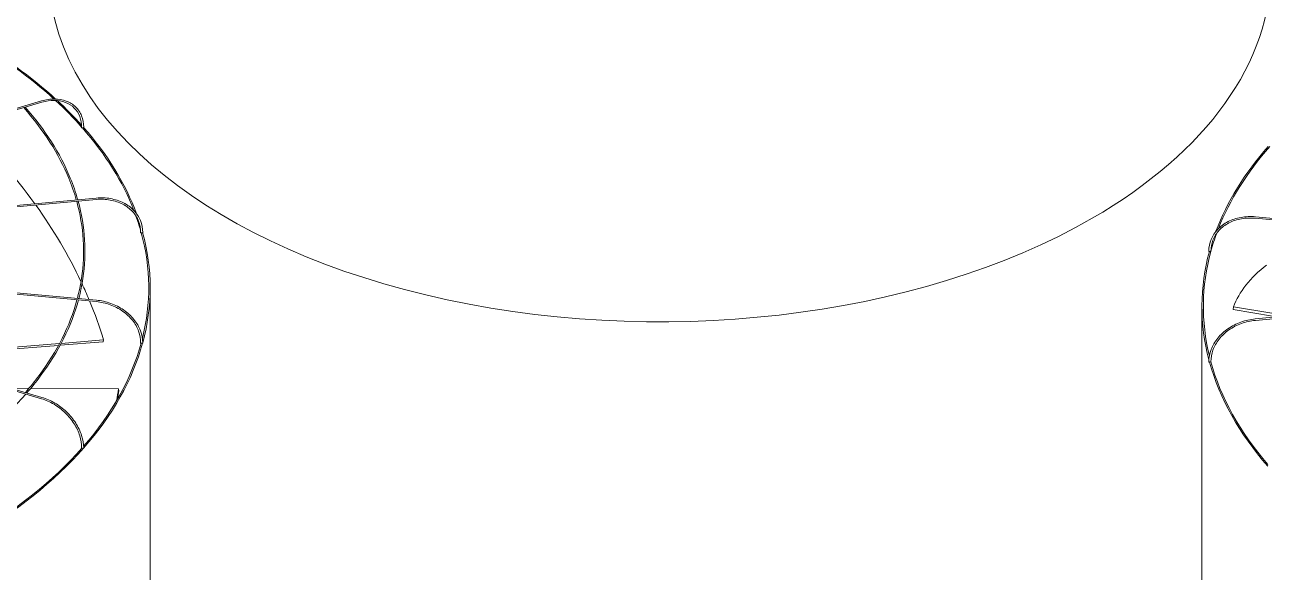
# Model space of a CAD drawing. Header units: millimetres. Extents: x -312439 to 477422, y -331570 to 212570.
# Drawn here: x 399403 to 399935, y 92470 to 92704 of the extents above; entities that cross this region are included whole.
import ezdxf

# ---------------------------------------------------------------- set-up
doc = ezdxf.new("R2010")
doc.units = ezdxf.units.MM

msp = doc.modelspace()

# ---------------------------------------------------------------- linework, layer by layer
at = {"color": 0, "linetype": 'Continuous', "lineweight": 0, "extrusion": (8.40036e-17, 0.816497, 0.57735)}
for p, q in [((399218.046, 92614.926), (399410.213, 92671.457)), ((399218.455, 92614.408), (399410.386, 92670.869)), ((399433.69, 92629.856), (399220.391, 92610.352)), ((399433.746, 92629.246), (399220.505, 92609.747)), ((399930.687, 92621.209), (400143.928, 92601.709)), ((400144.042, 92602.314), (399930.743, 92621.818)), ((399220.123, 92605.023), (399433.69, 92585.493)), ((399433.746, 92586.103), (399220.304, 92605.621)), ((399217.357, 92600.626), (399410.213, 92543.893)), ((399217.817, 92601.129), (399410.386, 92544.48)), ((399930.687, 92578.065), (400144.129, 92597.583)), ((399930.743, 92577.455), (400144.31, 92596.985)), ((399456.815, 92450.662), (399456.815, 92591.402)), ((399907.835, 92442.624), (399907.835, 92583.364)), ((399921.239, 92582.106), (399921.404, 92583.252)), ((399921.404, 92583.252), (399937.791, 92580.523)), ((399938.094, 92579.3), (399921.239, 92582.106)), ((399352.357, 92562.238), (399417.917, 92567.54)), ((399417.49, 92566.748), (399352.548, 92561.495)), ((399436.627, 92568.295), (399418.218, 92566.806)), ((399418.642, 92567.599), (399436.833, 92569.07)), ((399436.627, 92568.295), (399436.833, 92569.07)), ((399404.785, 92548.31), (399397.225, 92548.352)), ((399443.246, 92548.096), (399405.58, 92548.306)), ((399443.41, 92547.335), (399443.246, 92548.096))]:
    msp.add_line(p, q, dxfattribs=at)
at = {"color": 0, "linetype": 'Continuous', "lineweight": 0}
for centre, major_axis, ratio, start_param, end_param in [((399675.364, 92728.237), (262.225, 0), 0.5773503, 3.1415927, 5.4977871), ((399675.364, 92728.237), (262.225, 0), 0.5773503, 5.4977871, 6.2831853), ((399194.589, 92591.402), (-261.613, 0), 0.5773503, 3.7066773, 3.9265771), ((399194.589, 92591.402), (-262.225, 0), 0.5773503, 3.705131, 3.9265633), ((399194.589, 92591.402), (-261.613, 0), 0.5773503, 3.6151503, 3.7017035), ((399194.589, 92591.402), (-262.225, 0), 0.5773503, 3.6198551, 3.6998544), ((399194.795, 92549.494), (244.29, -64.884), 0.7560981, 0.7473423, 0.9452164), ((399427.716, 92660.076), (-0.306, 0.005), 0.5715189, 0, 0.4809344), ((399427.716, 92660.076), (-0.306, 0.005), 0.5715189, 0.4809344, 2.0517307), ((399194.589, 92591.402), (-261.613, 0), 0.5773503, 3.3623861, 3.6122993), ((399427.989, 92660.157), (-0.306, 0), 0.5773503, 1.5184711, 3.1415927), ((399194.589, 92591.402), (-262.225, 0), 0.5773503, 3.3525846, 3.6125039), ((400170.06, 92583.364), (-262.225, 0), 0.5773503, 5.8129334, 6.0685314), ((400170.06, 92583.364), (-261.613, 0), 0.5773503, 5.8119417, 6.0598961), ((399194.795, 92549.494), (244.29, -64.884), 0.7560981, 0.5676523, 0.7441319), ((399194.589, 92591.402), (-261.613, 0), 0.5773503, 3.3053341, 3.3466211), ((399453.024, 92615.107), (-0.306, 0.006), 0.5752952, 0, 0.1678974), ((399453.024, 92615.107), (-0.306, 0.006), 0.5752952, 0.1678974, 1.7386937), ((399194.589, 92591.402), (-261.613, 0), 0.5773503, 2.9976529, 3.2980059), ((399453.327, 92615.134), (-0.306, 0), 0.5773503, 1.2043118, 3.1415927), ((399194.589, 92591.402), (-262.225, 0), 0.5773503, 2.9856485, 3.2984345), ((400170.06, 92583.364), (-261.613, 0), 0.5773503, 6.0736106, 6.1250005), ((400170.06, 92583.364), (-262.225, 0), 0.5773503, 6.126925, 6.4343205), ((400170.06, 92583.364), (-261.613, 0), 0.5773503, 6.1262297, 6.4235661), ((399911.106, 92607.096), (0.306, 0), 0.5773503, 3.1415927, 5.0788735), ((399911.409, 92607.069), (0.306, 0.006), 0.5752952, 4.5444916, 6.1152879), ((399911.409, 92607.069), (0.306, 0.006), 0.5752952, 6.1152879, 6.2831853), ((400170.225, 92541.826), (-250.189, 35.961), 0.3284711, 5.9728515, 6.2156373), ((399194.795, 92549.494), (244.29, -64.884), 0.7560981, 0.5274276, 0.562586), ((399194.795, 92549.494), (244.29, -64.884), 0.7560981, 0.4379774, 0.5241031), ((399194.589, 92591.402), (-261.613, 0), 0.5773503, 2.6753447, 2.9836943), ((399194.589, 92591.402), (-262.225, 0), 0.5773503, 2.6707914, 2.9843582), ((399453.024, 92567.823), (-0.306, 0.006), 0.5792658, 0, 1.4246091), ((399453.327, 92567.795), (-0.306, 0), 0.5773503, 0.8901525, 3.1415927), ((399911.106, 92559.757), (0.306, 0), 0.5773503, 3.1415927, 5.3930328), ((400170.06, 92583.364), (-262.225, 0), 0.5773503, 0.15775, 0.4689102), ((399911.409, 92559.785), (0.306, 0.006), 0.5792658, 4.8585762, 6.2831853), ((400170.06, 92583.364), (-261.613, 0), 0.5773503, 0.1573017, 0.4645126), ((399194.425, 92549.48), (247.048, 53.431), 0.7719474, 5.9775334, 6.0030301), ((399194.589, 92548.719), (247.048, 53.431), 0.7719474, 5.9850347, 6.0030301), ((399194.589, 92591.402), (-262.225, 0), 0.5773503, 2.0421116, 2.6702774), ((399194.589, 92591.402), (-261.613, 0), 0.5773503, 2.358999, 2.669365), ((399427.716, 92522.853), (-0.306, 0.005), 0.5830421, 0, 1.1094484), ((399427.989, 92522.772), (-0.306, 0), 0.5773503, 0.5759933, 3.1415927)]:
    msp.add_ellipse(centre, major_axis=major_axis, ratio=ratio, start_param=start_param, end_param=end_param, dxfattribs=at)
for points, knots in [([(399425.147, 92629.075), (399424.26, 92632.184), (399423.183, 92635.275), (399417.605, 92648.812), (399411.103, 92658.988), (399402.596, 92668.578)], [4.09036759, 4.09036759, 4.09036759, 4.09036759, 4.16055829, 4.16055829, 4.40029723, 4.40029723, 4.40029723, 4.40029723]), ([(399425.768, 92629.132), (399424.882, 92632.251), (399423.807, 92635.352), (399418.235, 92648.942), (399411.738, 92659.152), (399403.245, 92668.769)], [4.08953528, 4.08953528, 4.08953528, 4.08953528, 4.15944113, 4.15944113, 4.39851052, 4.39851052, 4.39851052, 4.39851052]), ([(399428.295, 92660.157), (399428.295, 92661.889), (399427.996, 92663.539), (399426.82, 92666.509), (399425.944, 92667.828), (399423.703, 92669.995), (399422.34, 92670.842), (399419.268, 92671.984), (399417.561, 92672.278), (399413.973, 92672.29), (399412.092, 92672.009), (399410.213, 92671.457)], [4.712389, 4.712389, 4.712389, 4.712389, 5.0265482, 5.0265482, 5.3407075, 5.3407075, 5.6548668, 5.6548668, 5.969026, 5.969026, 6.2831853, 6.2831853, 6.2831853, 6.2831853]), ([(399410.386, 92670.869), (399412.202, 92671.404), (399414.014, 92671.67), (399417.449, 92671.647), (399419.071, 92671.358), (399421.963, 92670.257), (399423.234, 92669.448), (399425.308, 92667.389), (399426.112, 92666.141), (399427.178, 92663.317), (399427.438, 92661.743), (399427.41, 92660.082)], [0, 0, 0, 0, 0.317268, 0.317268, 0.6345361, 0.6345361, 0.9518041, 0.9518041, 1.2690722, 1.2690722, 1.5863402, 1.5863402, 1.5863402, 1.5863402]), ([(399453.633, 92615.134), (399453.633, 92616.871), (399453.3, 92618.578), (399452.001, 92621.764), (399451.036, 92623.242), (399448.571, 92625.821), (399447.073, 92626.922), (399443.693, 92628.643), (399441.812, 92629.263), (399437.85, 92629.965), (399435.77, 92630.047), (399433.69, 92629.856)], [4.712389, 4.712389, 4.712389, 4.712389, 5.0265482, 5.0265482, 5.3407075, 5.3407075, 5.6548668, 5.6548668, 5.969026, 5.969026, 6.2831853, 6.2831853, 6.2831853, 6.2831853]), ([(399425.579, 92586.85), (399426.334, 92589.706), (399426.931, 92592.576), (399429.032, 92606.454), (399428.342, 92617.57), (399425.316, 92628.476)], [3.77541609, 3.77541609, 3.77541609, 3.77541609, 3.83978539, 3.83978539, 4.08585643, 4.08585643, 4.08585643, 4.08585643]), ([(399426.197, 92586.793), (399426.951, 92589.656), (399427.546, 92592.533), (399429.643, 92606.449), (399428.954, 92617.6), (399425.936, 92628.532)], [3.77616248, 3.77616248, 3.77616248, 3.77616248, 3.84020832, 3.84020832, 4.08505688, 4.08505688, 4.08505688, 4.08505688]), ([(399433.746, 92629.246), (399435.761, 92629.431), (399437.776, 92629.348), (399441.599, 92628.66), (399443.408, 92628.054), (399446.639, 92626.384), (399448.061, 92625.319), (399450.38, 92622.84), (399451.277, 92621.426), (399452.461, 92618.388), (399452.749, 92616.764), (399452.718, 92615.112)], [0, 0, 0, 0, 0.317268, 0.317268, 0.6345361, 0.6345361, 0.9518041, 0.9518041, 1.2690722, 1.2690722, 1.5863402, 1.5863402, 1.5863402, 1.5863402]), ([(399910.8, 92607.096), (399910.8, 92608.833), (399911.133, 92610.54), (399912.432, 92613.727), (399913.398, 92615.204), (399915.862, 92617.783), (399917.36, 92618.884), (399920.74, 92620.605), (399922.621, 92621.225), (399926.583, 92621.927), (399928.663, 92622.009), (399930.743, 92621.818)], [4.712389, 4.712389, 4.712389, 4.712389, 5.0265482, 5.0265482, 5.3407075, 5.3407075, 5.6548668, 5.6548668, 5.969026, 5.969026, 6.2831853, 6.2831853, 6.2831853, 6.2831853]), ([(399930.687, 92621.209), (399928.672, 92621.393), (399926.657, 92621.31), (399922.834, 92620.622), (399921.025, 92620.016), (399917.794, 92618.346), (399916.372, 92617.281), (399914.053, 92614.802), (399913.156, 92613.389), (399911.972, 92610.35), (399911.684, 92608.726), (399911.715, 92607.074)], [0, 0, 0, 0, 0.317268, 0.317268, 0.6345361, 0.6345361, 0.9518041, 0.9518041, 1.2690722, 1.2690722, 1.5863402, 1.5863402, 1.5863402, 1.5863402]), ([(399403.291, 92546.567), (399405.375, 92548.955), (399407.335, 92551.378), (399416.911, 92564.194), (399422.382, 92575.114), (399425.418, 92586.25)], [3.46025293, 3.46025293, 3.46025293, 3.46025293, 3.51974047, 3.51974047, 3.77090484, 3.77090484, 3.77090484, 3.77090484]), ([(399403.938, 92546.377), (399405.98, 92548.728), (399407.905, 92551.114), (399417.489, 92563.959), (399422.991, 92574.962), (399426.037, 92586.193)], [3.4620089, 3.4620089, 3.4620089, 3.4620089, 3.52025567, 3.52025567, 3.77168417, 3.77168417, 3.77168417, 3.77168417]), ([(399433.69, 92585.493), (399435.706, 92585.309), (399437.722, 92584.858), (399441.553, 92583.468), (399443.367, 92582.529), (399446.61, 92580.258), (399448.039, 92578.927), (399450.37, 92576.009), (399451.272, 92574.423), (399452.461, 92571.155), (399452.749, 92569.474), (399452.718, 92567.828)], [6.2831853, 6.2831853, 6.2831853, 6.2831853, 6.6004533, 6.6004533, 6.9177214, 6.9177214, 7.2349894, 7.2349894, 7.5522575, 7.5522575, 7.8695255, 7.8695255, 7.8695255, 7.8695255]), ([(399453.633, 92567.795), (399453.633, 92569.531), (399453.3, 92571.295), (399452.006, 92574.706), (399451.046, 92576.351), (399448.593, 92579.366), (399447.102, 92580.735), (399443.734, 92583.065), (399441.858, 92584.027), (399437.904, 92585.451), (399435.825, 92585.913), (399433.746, 92586.103)], [4.712389, 4.712389, 4.712389, 4.712389, 5.0265482, 5.0265482, 5.3407075, 5.3407075, 5.6548668, 5.6548668, 5.969026, 5.969026, 6.2831853, 6.2831853, 6.2831853, 6.2831853]), ([(399910.8, 92559.757), (399910.8, 92561.493), (399911.133, 92563.258), (399912.427, 92566.668), (399913.387, 92568.313), (399915.84, 92571.328), (399917.331, 92572.697), (399920.699, 92575.028), (399922.575, 92575.989), (399926.529, 92577.413), (399928.608, 92577.875), (399930.687, 92578.065)], [4.712389, 4.712389, 4.712389, 4.712389, 5.0265482, 5.0265482, 5.3407075, 5.3407075, 5.6548668, 5.6548668, 5.969026, 5.969026, 6.2831853, 6.2831853, 6.2831853, 6.2831853]), ([(399930.743, 92577.455), (399928.727, 92577.271), (399926.711, 92576.82), (399922.88, 92575.43), (399921.066, 92574.491), (399917.823, 92572.221), (399916.394, 92570.89), (399914.063, 92567.971), (399913.161, 92566.385), (399911.972, 92563.117), (399911.684, 92561.436), (399911.715, 92559.79)], [6.2831853, 6.2831853, 6.2831853, 6.2831853, 6.6004533, 6.6004533, 6.9177214, 6.9177214, 7.2349894, 7.2349894, 7.5522575, 7.5522575, 7.8695255, 7.8695255, 7.8695255, 7.8695255]), ([(399361.039, 92511.866), (399363.956, 92513.568), (399366.795, 92515.315), (399382.939, 92525.794), (399394.379, 92535.488), (399403.494, 92545.869)], [3.14696065, 3.14696065, 3.14696065, 3.14696065, 3.20003933, 3.20003933, 3.45780979, 3.45780979, 3.45780979, 3.45780979]), ([(399410.213, 92543.893), (399412.029, 92543.359), (399413.848, 92542.557), (399417.307, 92540.499), (399418.946, 92539.243), (399421.879, 92536.401), (399423.173, 92534.817), (399425.283, 92531.481), (399426.1, 92529.73), (399427.178, 92526.24), (399427.438, 92524.502), (399427.41, 92522.858)], [6.2831853, 6.2831853, 6.2831853, 6.2831853, 6.6004533, 6.6004533, 6.9177214, 6.9177214, 7.2349894, 7.2349894, 7.5522575, 7.5522575, 7.8695255, 7.8695255, 7.8695255, 7.8695255]), ([(399428.295, 92522.772), (399428.295, 92524.505), (399427.996, 92526.32), (399426.834, 92529.94), (399425.971, 92531.745), (399423.766, 92535.175), (399422.425, 92536.798), (399419.394, 92539.708), (399417.705, 92540.993), (399414.14, 92543.104), (399412.265, 92543.928), (399410.386, 92544.48)], [4.712389, 4.712389, 4.712389, 4.712389, 5.0265482, 5.0265482, 5.3407075, 5.3407075, 5.6548668, 5.6548668, 5.969026, 5.969026, 6.2831853, 6.2831853, 6.2831853, 6.2831853])]:
    msp.add_open_spline(points, degree=3, knots=knots, dxfattribs=at)

doc.saveas('drawing.dxf')
